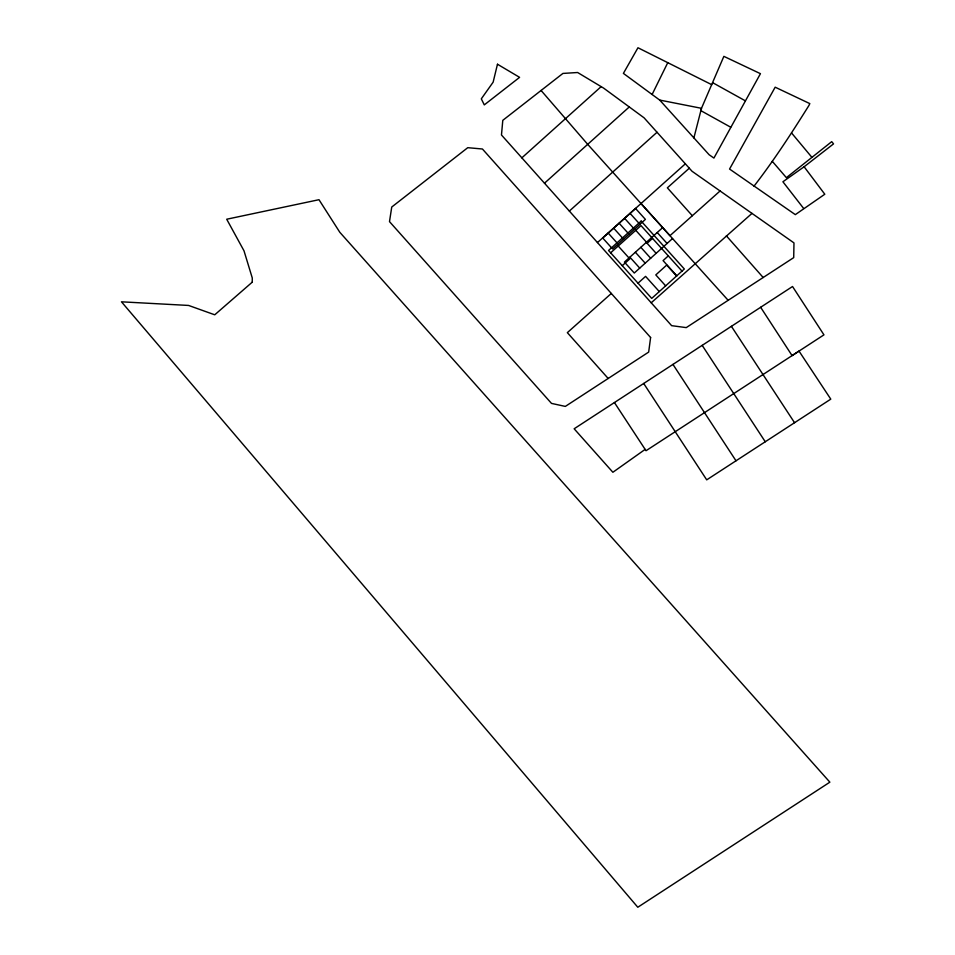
<?xml version="1.0" encoding="UTF-8"?>
<svg xmlns="http://www.w3.org/2000/svg" width="955" height="955" viewBox="0 0 955 955"><rect width="100%" height="100%" fill="white"/><g stroke="black" fill="none" stroke-linecap="round" stroke-linejoin="round"><path stroke-width="1.43" d="M693.891 137.902L701.483 108.309L723.866 56.357L760.443 73.678L713.91 158.076L709.111 154.722L659.702 100.072L623.4 73.392L637.964 47.75L711.809 84.709M652.11 94.485L667.724 62.755M754.008 186.177C773.932 160.428 791.671 133.055 808.933 105.48L809.816 103.606L775.174 87.192L729.56 169.047L795.324 214.636L824.798 194.235L804.122 166.767L782.909 181.772L803.644 208.453M657.028 132.256L569.359 211.067M629.273 106.948L544.493 183.193M662.698 227.588L624.427 262.088L634.275 273.023L672.547 238.535M622.254 265.681L629.811 258.877L618.219 246.02M652.528 238.392L647.299 243.107L635.767 230.298M638.024 283.181L645.58 276.365L659.296 291.585M668.297 255.892L663.08 260.596L676.785 275.816M521.86 157.838L601.149 86.63M597.46 242.558L501.471 134.989L502.796 120.33L562.925 73.428L577.62 72.508L603.62 88.111L644.076 117.823L692.041 171.267L793.975 242.904L793.712 257.623L686.239 327.613L671.628 325.667L597.46 242.558L685.356 163.818M689.295 168.211L667.366 187.837L692.327 215.723M610.639 252.812L641.008 225.607L682.013 271.101M720.07 190.964L669.956 235.694L587.743 144.384L541.079 90.462M611.307 293.46L567.342 332.65L608.18 378.467M651.203 302.807L751.991 213.395M804.122 166.767L833.536 143.883L831.721 141.65L786.383 177.666L772.261 161.288M645.138 449.399L612.883 472.271L574.146 428.783L792.531 286.512L823.95 334.859L646.022 450.724L614.423 402.544M659.702 100.072L701.483 108.309L700.886 110.661L730.671 127.194M712.657 82.679L745.091 100.681M641.008 203.534L728.164 300.312M657.231 232.519L667.079 243.453M630.073 213.395L639.934 224.329M624.606 218.325L634.466 229.26M646.296 242.379L656.145 253.314M676.594 275.995L666.733 265.06L655.799 274.909L665.647 285.843M619.138 223.243L628.999 234.19M640.829 247.309L650.677 258.244M613.671 228.173L623.531 239.108M635.362 252.239L645.21 263.174M608.204 233.104L618.064 244.038M629.894 257.17L639.743 268.104M726.373 235.837L763.176 277.511M811.929 157.372L791.564 132.972M794.548 422.707L731.399 326.324M765.253 441.759L702.188 345.364M735.995 460.788L672.953 364.404M643.694 383.468L706.712 479.852L830.778 399.142L799.013 351.082L792.089 355.618L760.646 307.283M650.606 337.509L648.672 352.085L565.324 406.412L551.501 403.404L389.497 221.62L391.741 207.032L467.759 147.679L482.43 149.004L650.606 337.509M497.471 64.236L493.138 82.166L481.308 98.831L484.281 104.895L519.592 77.343L497.471 64.236M635.541 208.465L602.736 238.034L612.597 248.969L645.401 219.399L635.541 208.465M641.151 221.083L608.538 250.473L651.728 298.39L684.341 269L641.151 221.083M252.263 282.155L214.744 314.804L188.601 305.445L121.464 301.816L637.797 907.25L829.859 782.169L339.801 232.268L318.982 199.702L226.705 219.232L243.991 250.795L252.263 277.941L252.263 282.155"/></g></svg>
